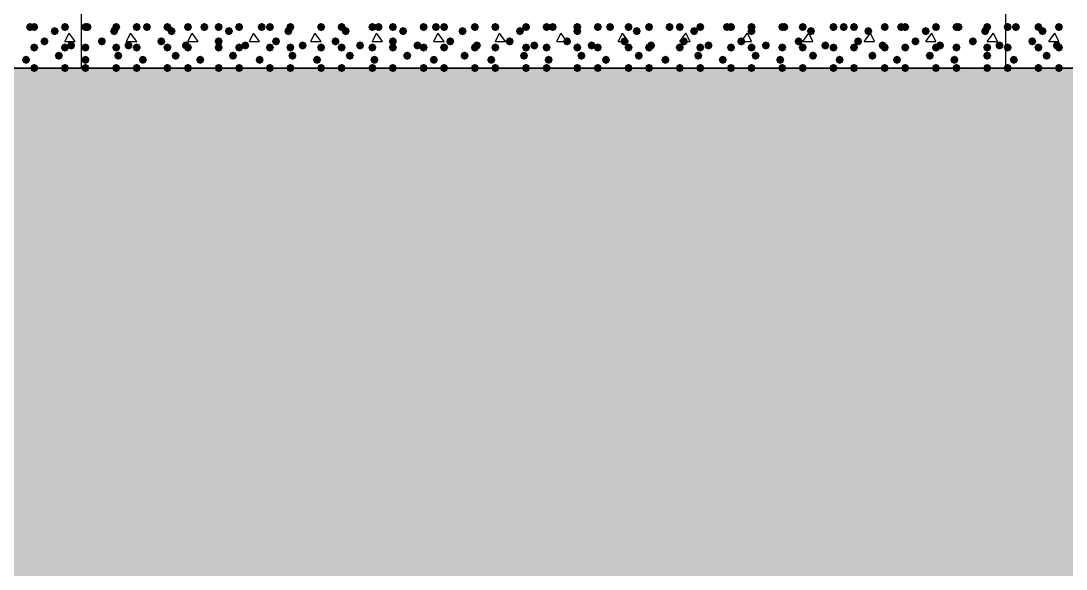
# Model space of a CAD drawing. Header units: millimetres. Extents: x 0 to 420, y 0 to 297.
# Drawn here: x 152.34 to 173.93, y 132.26 to 143.59 of the extents above; entities that cross this region are included whole.
import ezdxf

# ---------------------------------------------------------------- set-up
doc = ezdxf.new("R2010")
doc.units = ezdxf.units.MM
doc.layers.get('0').update_dxf_attribs({"linetype": 'CONTINUOUS'})

msp = doc.modelspace()

# ---------------------------------------------------------------- hatches: boundary and pattern name
at = {"true_color": 0x000007}
for points in [[(152.611667, 143.467667), (152.586796, 143.407871), (152.527, 143.383), (152.467204, 143.407871), (152.442333, 143.467667), (152.467204, 143.527462), (152.527, 143.552333), (152.586796, 143.527463)], [(152.696333, 143.467667), (152.671462, 143.407871), (152.611667, 143.383), (152.551871, 143.407871), (152.527, 143.467667), (152.551871, 143.527462), (152.611667, 143.552333), (152.671462, 143.527463)], [(153.119667, 143.383), (153.094796, 143.323204), (153.035, 143.298333), (152.975204, 143.323204), (152.950333, 143.383), (152.975204, 143.442796), (153.035, 143.467667), (153.094796, 143.442796)], [(153.331333, 143.467667), (153.306462, 143.407871), (153.246667, 143.383), (153.186871, 143.407871), (153.162, 143.467667), (153.186871, 143.527462), (153.246667, 143.552333), (153.306462, 143.527463)], [(172.804667, 143.467667), (172.779796, 143.407871), (172.72, 143.383), (172.660204, 143.407871), (172.635333, 143.467667), (172.660204, 143.527462), (172.72, 143.552333), (172.779796, 143.527463)], [(172.974, 143.467667), (172.949129, 143.407871), (172.889333, 143.383), (172.829538, 143.407871), (172.804667, 143.467667), (172.829537, 143.527462), (172.889333, 143.552333), (172.949129, 143.527463)], [(173.439667, 143.467667), (173.414796, 143.407871), (173.355, 143.383), (173.295204, 143.407871), (173.270333, 143.467667), (173.295204, 143.527462), (173.355, 143.552333), (173.414796, 143.527463)], [(173.524333, 143.383), (173.499462, 143.323204), (173.439667, 143.298333), (173.379871, 143.323204), (173.355, 143.383), (173.379871, 143.442796), (173.439667, 143.467667), (173.499462, 143.442796)], [(173.863, 143.467667), (173.838129, 143.407871), (173.778333, 143.383), (173.718538, 143.407871), (173.693667, 143.467667), (173.718537, 143.527462), (173.778333, 143.552333), (173.838129, 143.527463)], [(152.908, 143.171333), (152.883129, 143.111537), (152.823333, 143.086667), (152.763537, 143.111537), (152.738667, 143.171333), (152.763537, 143.231129), (152.823333, 143.256), (152.883129, 143.231129)], [(153.458333, 143.086667), (153.433462, 143.026871), (153.373667, 143.002), (153.313871, 143.026871), (153.289, 143.086667), (153.313871, 143.146462), (153.373667, 143.171333), (153.433462, 143.146463)], [(173.312667, 143.171333), (173.287796, 143.111537), (173.228, 143.086667), (173.168204, 143.111537), (173.143333, 143.171333), (173.168204, 143.231129), (173.228, 143.256), (173.287796, 143.231129)], [(173.820667, 143.086667), (173.795796, 143.026871), (173.736, 143.002), (173.676204, 143.026871), (173.651333, 143.086667), (173.676204, 143.146462), (173.736, 143.171333), (173.795796, 143.146463)], [(152.696333, 143.044333), (152.671462, 142.984537), (152.611667, 142.959667), (152.551871, 142.984537), (152.527, 143.044333), (152.551871, 143.104129), (152.611667, 143.129), (152.671462, 143.104129)], [(153.204333, 142.875), (153.179463, 142.815204), (153.119667, 142.790333), (153.059871, 142.815204), (153.035, 142.875), (153.059871, 142.934796), (153.119667, 142.959667), (153.179462, 142.934796)], [(153.331333, 143.044333), (153.306462, 142.984537), (153.246667, 142.959667), (153.186871, 142.984537), (153.162, 143.044333), (153.186871, 143.104129), (153.246667, 143.129), (153.306462, 143.104129)], [(172.804667, 143.044333), (172.779796, 142.984537), (172.72, 142.959667), (172.660204, 142.984537), (172.635333, 143.044333), (172.660204, 143.104129), (172.72, 143.129), (172.779796, 143.104129)], [(173.439667, 143.044333), (173.414796, 142.984537), (173.355, 142.959667), (173.295204, 142.984537), (173.270333, 143.044333), (173.295204, 143.104129), (173.355, 143.129), (173.414796, 143.104129)], [(173.609, 142.875), (173.584129, 142.815204), (173.524333, 142.790333), (173.464538, 142.815204), (173.439667, 142.875), (173.464537, 142.934796), (173.524333, 142.959667), (173.584129, 142.934796)], [(173.863, 143.044333), (173.838129, 142.984537), (173.778333, 142.959667), (173.718538, 142.984537), (173.693667, 143.044333), (173.718537, 143.104129), (173.778333, 143.129), (173.838129, 143.104129)], [(152.527, 142.790333), (152.502129, 142.730537), (152.442333, 142.705667), (152.382538, 142.730537), (152.357667, 142.790333), (152.382537, 142.850129), (152.442333, 142.875), (152.502129, 142.850129)], [(172.931667, 142.790333), (172.906796, 142.730537), (172.847, 142.705667), (172.787204, 142.730537), (172.762333, 142.790333), (172.787204, 142.850129), (172.847, 142.875), (172.906796, 142.850129)], [(152.696333, 142.621), (152.671462, 142.561204), (152.611667, 142.536333), (152.551871, 142.561204), (152.527, 142.621), (152.551871, 142.680796), (152.611667, 142.705667), (152.671462, 142.680796)], [(153.331333, 142.621), (153.306462, 142.561204), (153.246667, 142.536333), (153.186871, 142.561204), (153.162, 142.621), (153.186871, 142.680796), (153.246667, 142.705667), (153.306462, 142.680796)], [(172.804667, 142.621), (172.779796, 142.561204), (172.72, 142.536333), (172.660204, 142.561204), (172.635333, 142.621), (172.660204, 142.680796), (172.72, 142.705667), (172.779796, 142.680796)], [(173.439667, 142.621), (173.414796, 142.561204), (173.355, 142.536333), (173.295204, 142.561204), (173.270333, 142.621), (173.295204, 142.680796), (173.355, 142.705667), (173.414796, 142.680796)], [(173.863, 142.621), (173.838129, 142.561204), (173.778333, 142.536333), (173.718538, 142.561204), (173.693667, 142.621), (173.718537, 142.680796), (173.778333, 142.705667), (173.838129, 142.680796)]]:
    msp.add_hatch(color=0, dxfattribs=at).paths.add_polyline_path(points, flags=0)
at = {"true_color": 0x000008}
for points in [[(153.754667, 143.467667), (153.729796, 143.407871), (153.67, 143.383), (153.610204, 143.407871), (153.585333, 143.467667), (153.610204, 143.527462), (153.67, 143.552333), (153.729796, 143.527463)], [(153.797, 143.467667), (153.772129, 143.407871), (153.712333, 143.383), (153.652538, 143.407871), (153.627667, 143.467667), (153.652537, 143.527462), (153.712333, 143.552333), (153.772129, 143.527463)], [(154.347333, 143.383), (154.322462, 143.323204), (154.262667, 143.298333), (154.202871, 143.323204), (154.178, 143.383), (154.202871, 143.442796), (154.262667, 143.467667), (154.322462, 143.442796)], [(154.389667, 143.467667), (154.364796, 143.407871), (154.305, 143.383), (154.245204, 143.407871), (154.220333, 143.467667), (154.245204, 143.527462), (154.305, 143.552333), (154.364796, 143.527463)], [(154.813, 143.467667), (154.788129, 143.407871), (154.728333, 143.383), (154.668538, 143.407871), (154.643667, 143.467667), (154.668537, 143.527462), (154.728333, 143.552333), (154.788129, 143.527463)], [(155.024667, 143.467667), (154.999796, 143.407871), (154.94, 143.383), (154.880204, 143.407871), (154.855333, 143.467667), (154.880204, 143.527462), (154.94, 143.552333), (154.999796, 143.527463)], [(155.448, 143.467667), (155.423129, 143.407871), (155.363333, 143.383), (155.303538, 143.407871), (155.278667, 143.467667), (155.303537, 143.527462), (155.363333, 143.552333), (155.423129, 143.527463)], [(155.532667, 143.383), (155.507796, 143.323204), (155.448, 143.298333), (155.388204, 143.323204), (155.363333, 143.383), (155.388204, 143.442796), (155.448, 143.467667), (155.507796, 143.442796)], [(155.871333, 143.467667), (155.846462, 143.407871), (155.786667, 143.383), (155.726871, 143.407871), (155.702, 143.467667), (155.726871, 143.527462), (155.786667, 143.552333), (155.846462, 143.527463)], [(156.21, 143.467667), (156.185129, 143.407871), (156.125333, 143.383), (156.065538, 143.407871), (156.040667, 143.467667), (156.065537, 143.527462), (156.125333, 143.552333), (156.185129, 143.527463)], [(156.506333, 143.467667), (156.481462, 143.407871), (156.421667, 143.383), (156.361871, 143.407871), (156.337, 143.467667), (156.361871, 143.527462), (156.421667, 143.552333), (156.481462, 143.527463)], [(156.718, 143.383), (156.693129, 143.323204), (156.633333, 143.298333), (156.573537, 143.323204), (156.548667, 143.383), (156.573537, 143.442796), (156.633333, 143.467667), (156.693129, 143.442796)], [(156.929667, 143.467667), (156.904796, 143.407871), (156.845, 143.383), (156.785204, 143.407871), (156.760333, 143.467667), (156.785204, 143.527462), (156.845, 143.552333), (156.904796, 143.527463)], [(157.395333, 143.467667), (157.370463, 143.407871), (157.310667, 143.383), (157.250871, 143.407871), (157.226, 143.467667), (157.250871, 143.527462), (157.310667, 143.552333), (157.370462, 143.527463)], [(157.564667, 143.467667), (157.539796, 143.407871), (157.48, 143.383), (157.420204, 143.407871), (157.395333, 143.467667), (157.420204, 143.527462), (157.48, 143.552333), (157.539796, 143.527463)], [(157.945667, 143.383), (157.920796, 143.323204), (157.861, 143.298333), (157.801204, 143.323204), (157.776333, 143.383), (157.801204, 143.442796), (157.861, 143.467667), (157.920796, 143.442796)], [(157.988, 143.467667), (157.963129, 143.407871), (157.903333, 143.383), (157.843538, 143.407871), (157.818667, 143.467667), (157.843537, 143.527462), (157.903333, 143.552333), (157.963129, 143.527463)], [(158.623, 143.467667), (158.598129, 143.407871), (158.538333, 143.383), (158.478538, 143.407871), (158.453667, 143.467667), (158.478537, 143.527462), (158.538333, 143.552333), (158.598129, 143.527463)], [(158.623, 143.467667), (158.598129, 143.407871), (158.538333, 143.383), (158.478538, 143.407871), (158.453667, 143.467667), (158.478537, 143.527462), (158.538333, 143.552333), (158.598129, 143.527463)], [(159.046333, 143.467667), (159.021462, 143.407871), (158.961667, 143.383), (158.901871, 143.407871), (158.877, 143.467667), (158.901871, 143.527462), (158.961667, 143.552333), (159.021462, 143.527463)], [(159.131, 143.383), (159.106129, 143.323204), (159.046333, 143.298333), (158.986538, 143.323204), (158.961667, 143.383), (158.986537, 143.442796), (159.046333, 143.467667), (159.106129, 143.442796)], [(159.681333, 143.467667), (159.656462, 143.407871), (159.596667, 143.383), (159.536871, 143.407871), (159.512, 143.467667), (159.536871, 143.527462), (159.596667, 143.552333), (159.656462, 143.527463)], [(159.808333, 143.467667), (159.783462, 143.407871), (159.723667, 143.383), (159.663871, 143.407871), (159.639, 143.467667), (159.663871, 143.527462), (159.723667, 143.552333), (159.783462, 143.527463)], [(160.104667, 143.467667), (160.079796, 143.407871), (160.02, 143.383), (159.960204, 143.407871), (159.935333, 143.467667), (159.960204, 143.527462), (160.02, 143.552333), (160.079796, 143.527463)], [(160.316333, 143.383), (160.291462, 143.323204), (160.231667, 143.298333), (160.171871, 143.323204), (160.147, 143.383), (160.171871, 143.442796), (160.231667, 143.467667), (160.291462, 143.442796)], [(160.739667, 143.467667), (160.714796, 143.407871), (160.655, 143.383), (160.595204, 143.407871), (160.570333, 143.467667), (160.595204, 143.527462), (160.655, 143.552333), (160.714796, 143.527463)], [(160.993667, 143.467667), (160.968796, 143.407871), (160.909, 143.383), (160.849204, 143.407871), (160.824333, 143.467667), (160.849204, 143.527462), (160.909, 143.552333), (160.968796, 143.527463)], [(161.163, 143.467667), (161.138129, 143.407871), (161.078333, 143.383), (161.018538, 143.407871), (160.993667, 143.467667), (161.018537, 143.527462), (161.078333, 143.552333), (161.138129, 143.527463)], [(161.544, 143.383), (161.519129, 143.323204), (161.459333, 143.298333), (161.399538, 143.323204), (161.374667, 143.383), (161.399537, 143.442796), (161.459333, 143.467667), (161.519129, 143.442796)], [(161.798, 143.467667), (161.773129, 143.407871), (161.713333, 143.383), (161.653538, 143.407871), (161.628667, 143.467667), (161.653537, 143.527462), (161.713333, 143.552333), (161.773129, 143.527463)], [(162.221333, 143.467667), (162.196463, 143.407871), (162.136667, 143.383), (162.076871, 143.407871), (162.052, 143.467667), (162.076871, 143.527462), (162.136667, 143.552333), (162.196462, 143.527463)], [(162.221333, 143.467667), (162.196463, 143.407871), (162.136667, 143.383), (162.076871, 143.407871), (162.052, 143.467667), (162.076871, 143.527462), (162.136667, 143.552333), (162.196462, 143.527463)], [(162.729333, 143.383), (162.704463, 143.323204), (162.644667, 143.298333), (162.584871, 143.323204), (162.56, 143.383), (162.584871, 143.442796), (162.644667, 143.467667), (162.704462, 143.442796)], [(162.856333, 143.467667), (162.831462, 143.407871), (162.771667, 143.383), (162.711871, 143.407871), (162.687, 143.467667), (162.711871, 143.527462), (162.771667, 143.552333), (162.831462, 143.527463)], [(163.279667, 143.467667), (163.254796, 143.407871), (163.195, 143.383), (163.135204, 143.407871), (163.110333, 143.467667), (163.135204, 143.527462), (163.195, 143.552333), (163.254796, 143.527463)], [(163.406667, 143.467667), (163.381796, 143.407871), (163.322, 143.383), (163.262204, 143.407871), (163.237333, 143.467667), (163.262204, 143.527462), (163.322, 143.552333), (163.381796, 143.527463)], [(163.914667, 143.467667), (163.889796, 143.407871), (163.83, 143.383), (163.770204, 143.407871), (163.745333, 143.467667), (163.770204, 143.527462), (163.83, 143.552333), (163.889796, 143.527463)], [(163.914667, 143.383), (163.889796, 143.323204), (163.83, 143.298333), (163.770204, 143.323204), (163.745333, 143.383), (163.770204, 143.442796), (163.83, 143.467667), (163.889796, 143.442796)], [(164.338, 143.467667), (164.313129, 143.407871), (164.253333, 143.383), (164.193537, 143.407871), (164.168667, 143.467667), (164.193537, 143.527462), (164.253333, 143.552333), (164.313129, 143.527463)], [(164.592, 143.467667), (164.567129, 143.407871), (164.507333, 143.383), (164.447538, 143.407871), (164.422667, 143.467667), (164.447537, 143.527462), (164.507333, 143.552333), (164.567129, 143.527463)], [(164.973, 143.467667), (164.948129, 143.407871), (164.888333, 143.383), (164.828537, 143.407871), (164.803667, 143.467667), (164.828537, 143.527462), (164.888333, 143.552333), (164.948129, 143.527463)], [(165.142333, 143.383), (165.117462, 143.323204), (165.057667, 143.298333), (164.997871, 143.323204), (164.973, 143.383), (164.997871, 143.442796), (165.057667, 143.467667), (165.117462, 143.442796)], [(165.396333, 143.467667), (165.371462, 143.407871), (165.311667, 143.383), (165.251871, 143.407871), (165.227, 143.467667), (165.251871, 143.527462), (165.311667, 143.552333), (165.371462, 143.527463)], [(165.819667, 143.467667), (165.794796, 143.407871), (165.735, 143.383), (165.675204, 143.407871), (165.650333, 143.467667), (165.675204, 143.527462), (165.735, 143.552333), (165.794796, 143.527463)], [(166.031333, 143.467667), (166.006463, 143.407871), (165.946667, 143.383), (165.886871, 143.407871), (165.862, 143.467667), (165.886871, 143.527462), (165.946667, 143.552333), (166.006462, 143.527463)], [(166.327667, 143.383), (166.302796, 143.323204), (166.243, 143.298333), (166.183204, 143.323204), (166.158333, 143.383), (166.183204, 143.442796), (166.243, 143.467667), (166.302796, 143.442796)], [(166.454667, 143.467667), (166.429796, 143.407871), (166.37, 143.383), (166.310204, 143.407871), (166.285333, 143.467667), (166.310204, 143.527462), (166.37, 143.552333), (166.429796, 143.527463)], [(167.005, 143.467667), (166.980129, 143.407871), (166.920333, 143.383), (166.860538, 143.407871), (166.835667, 143.467667), (166.860537, 143.527462), (166.920333, 143.552333), (166.980129, 143.527463)], [(167.089667, 143.467667), (167.064796, 143.407871), (167.005, 143.383), (166.945204, 143.407871), (166.920333, 143.467667), (166.945204, 143.527462), (167.005, 143.552333), (167.064796, 143.527463)], [(167.513, 143.467667), (167.488129, 143.407871), (167.428333, 143.383), (167.368538, 143.407871), (167.343667, 143.467667), (167.368537, 143.527462), (167.428333, 143.552333), (167.488129, 143.527463)], [(167.513, 143.383), (167.488129, 143.323204), (167.428333, 143.298333), (167.368538, 143.323204), (167.343667, 143.383), (167.368537, 143.442796), (167.428333, 143.467667), (167.488129, 143.442796)], [(168.148, 143.467667), (168.123129, 143.407871), (168.063333, 143.383), (168.003537, 143.407871), (167.978667, 143.467667), (168.003537, 143.527462), (168.063333, 143.552333), (168.123129, 143.527463)], [(168.190333, 143.467667), (168.165462, 143.407871), (168.105667, 143.383), (168.045871, 143.407871), (168.021, 143.467667), (168.045871, 143.527462), (168.105667, 143.552333), (168.165462, 143.527463)], [(168.571333, 143.467667), (168.546462, 143.407871), (168.486667, 143.383), (168.426871, 143.407871), (168.402, 143.467667), (168.426871, 143.527462), (168.486667, 143.552333), (168.546462, 143.527463)], [(168.740667, 143.383), (168.715796, 143.323204), (168.656, 143.298333), (168.596204, 143.323204), (168.571333, 143.383), (168.596204, 143.442796), (168.656, 143.467667), (168.715796, 143.442796)], [(169.206333, 143.467667), (169.181462, 143.407871), (169.121667, 143.383), (169.061871, 143.407871), (169.037, 143.467667), (169.061871, 143.527462), (169.121667, 143.552333), (169.181462, 143.527463)], [(169.418, 143.467667), (169.393129, 143.407871), (169.333333, 143.383), (169.273538, 143.407871), (169.248667, 143.467667), (169.273537, 143.527462), (169.333333, 143.552333), (169.393129, 143.527463)], [(169.629667, 143.467667), (169.604796, 143.407871), (169.545, 143.383), (169.485204, 143.407871), (169.460333, 143.467667), (169.485204, 143.527462), (169.545, 143.552333), (169.604796, 143.527463)], [(169.926, 143.383), (169.901129, 143.323204), (169.841333, 143.298333), (169.781538, 143.323204), (169.756667, 143.383), (169.781537, 143.442796), (169.841333, 143.467667), (169.901129, 143.442796)], [(170.264667, 143.467667), (170.239796, 143.407871), (170.18, 143.383), (170.120204, 143.407871), (170.095333, 143.467667), (170.120204, 143.527462), (170.18, 143.552333), (170.239796, 143.527463)], [(170.603333, 143.467667), (170.578463, 143.407871), (170.518667, 143.383), (170.458871, 143.407871), (170.434, 143.467667), (170.458871, 143.527462), (170.518667, 143.552333), (170.578462, 143.527463)], [(170.688, 143.467667), (170.663129, 143.407871), (170.603333, 143.383), (170.543538, 143.407871), (170.518667, 143.467667), (170.543537, 143.527462), (170.603333, 143.552333), (170.663129, 143.527463)], [(171.111333, 143.383), (171.086462, 143.323204), (171.026667, 143.298333), (170.966871, 143.323204), (170.942, 143.383), (170.966871, 143.442796), (171.026667, 143.467667), (171.086462, 143.442796)], [(171.323, 143.467667), (171.298129, 143.407871), (171.238333, 143.383), (171.178538, 143.407871), (171.153667, 143.467667), (171.178537, 143.527462), (171.238333, 143.552333), (171.298129, 143.527463)], [(171.746333, 143.467667), (171.721462, 143.407871), (171.661667, 143.383), (171.601871, 143.407871), (171.577, 143.467667), (171.601871, 143.527462), (171.661667, 143.552333), (171.721462, 143.527463)], [(171.788667, 143.467667), (171.763796, 143.407871), (171.704, 143.383), (171.644204, 143.407871), (171.619333, 143.467667), (171.644204, 143.527462), (171.704, 143.552333), (171.763796, 143.527463)], [(172.339, 143.383), (172.314129, 143.323204), (172.254333, 143.298333), (172.194538, 143.323204), (172.169667, 143.383), (172.194537, 143.442796), (172.254333, 143.467667), (172.314129, 143.442796)], [(172.381333, 143.467667), (172.356462, 143.407871), (172.296667, 143.383), (172.236871, 143.407871), (172.212, 143.467667), (172.236871, 143.527462), (172.296667, 143.552333), (172.356462, 143.527463)], [(154.093333, 143.171333), (154.068463, 143.111537), (154.008667, 143.086667), (153.948871, 143.111537), (153.924, 143.171333), (153.948871, 143.231129), (154.008667, 143.256), (154.068462, 143.231129)], [(154.643667, 143.086667), (154.618796, 143.026871), (154.559, 143.002), (154.499204, 143.026871), (154.474333, 143.086667), (154.499204, 143.146462), (154.559, 143.171333), (154.618796, 143.146463)], [(155.321, 143.171333), (155.296129, 143.111537), (155.236333, 143.086667), (155.176538, 143.111537), (155.151667, 143.171333), (155.176537, 143.231129), (155.236333, 143.256), (155.296129, 143.231129)], [(155.829, 143.086667), (155.804129, 143.026871), (155.744333, 143.002), (155.684538, 143.026871), (155.659667, 143.086667), (155.684537, 143.146462), (155.744333, 143.171333), (155.804129, 143.146463)], [(156.506333, 143.171333), (156.481462, 143.111537), (156.421667, 143.086667), (156.361871, 143.111537), (156.337, 143.171333), (156.361871, 143.231129), (156.421667, 143.256), (156.481462, 143.231129)], [(157.056667, 143.086667), (157.031796, 143.026871), (156.972, 143.002), (156.912204, 143.026871), (156.887333, 143.086667), (156.912204, 143.146462), (156.972, 143.171333), (157.031796, 143.146463)], [(157.691667, 143.171333), (157.666796, 143.111537), (157.607, 143.086667), (157.547204, 143.111537), (157.522333, 143.171333), (157.547204, 143.231129), (157.607, 143.256), (157.666796, 143.231129)], [(158.242, 143.086667), (158.217129, 143.026871), (158.157333, 143.002), (158.097538, 143.026871), (158.072667, 143.086667), (158.097537, 143.146462), (158.157333, 143.171333), (158.217129, 143.146463)], [(158.919333, 143.171333), (158.894463, 143.111537), (158.834667, 143.086667), (158.774871, 143.111537), (158.75, 143.171333), (158.774871, 143.231129), (158.834667, 143.256), (158.894462, 143.231129)], [(159.427333, 143.086667), (159.402462, 143.026871), (159.342667, 143.002), (159.282871, 143.026871), (159.258, 143.086667), (159.282871, 143.146462), (159.342667, 143.171333), (159.402462, 143.146463)], [(160.104667, 143.171333), (160.079796, 143.111537), (160.02, 143.086667), (159.960204, 143.111537), (159.935333, 143.171333), (159.960204, 143.231129), (160.02, 143.256), (160.079796, 143.231129)], [(160.612667, 143.086667), (160.587796, 143.026871), (160.528, 143.002), (160.468204, 143.026871), (160.443333, 143.086667), (160.468204, 143.146462), (160.528, 143.171333), (160.587796, 143.146463)], [(161.29, 143.171333), (161.265129, 143.111537), (161.205333, 143.086667), (161.145538, 143.111537), (161.120667, 143.171333), (161.145537, 143.231129), (161.205333, 143.256), (161.265129, 143.231129)], [(161.840333, 143.086667), (161.815462, 143.026871), (161.755667, 143.002), (161.695871, 143.026871), (161.671, 143.086667), (161.695871, 143.146462), (161.755667, 143.171333), (161.815462, 143.146463)], [(162.517667, 143.171333), (162.492796, 143.111537), (162.433, 143.086667), (162.373204, 143.111537), (162.348333, 143.171333), (162.373204, 143.231129), (162.433, 143.256), (162.492796, 143.231129)], [(163.025667, 143.086667), (163.000796, 143.026871), (162.941, 143.002), (162.881204, 143.026871), (162.856333, 143.086667), (162.881204, 143.146462), (162.941, 143.171333), (163.000796, 143.146463)], [(163.703, 143.171333), (163.678129, 143.111537), (163.618333, 143.086667), (163.558538, 143.111537), (163.533667, 143.171333), (163.558537, 143.231129), (163.618333, 143.256), (163.678129, 143.231129)], [(164.211, 143.086667), (164.186129, 143.026871), (164.126333, 143.002), (164.066538, 143.026871), (164.041667, 143.086667), (164.066537, 143.146462), (164.126333, 143.171333), (164.186129, 143.146463)], [(164.888333, 143.171333), (164.863463, 143.111537), (164.803667, 143.086667), (164.743871, 143.111537), (164.719, 143.171333), (164.743871, 143.231129), (164.803667, 143.256), (164.863462, 143.231129)], [(165.438667, 143.086667), (165.413796, 143.026871), (165.354, 143.002), (165.294204, 143.026871), (165.269333, 143.086667), (165.294204, 143.146462), (165.354, 143.171333), (165.413796, 143.146463)], [(166.116, 143.171333), (166.091129, 143.111537), (166.031333, 143.086667), (165.971538, 143.111537), (165.946667, 143.171333), (165.971537, 143.231129), (166.031333, 143.256), (166.091129, 143.231129)], [(166.624, 143.086667), (166.599129, 143.026871), (166.539333, 143.002), (166.479537, 143.026871), (166.454667, 143.086667), (166.479537, 143.146462), (166.539333, 143.171333), (166.599129, 143.146463)], [(167.301333, 143.171333), (167.276462, 143.111537), (167.216667, 143.086667), (167.156871, 143.111537), (167.132, 143.171333), (167.156871, 143.231129), (167.216667, 143.256), (167.276462, 143.231129)], [(167.809333, 143.086667), (167.784463, 143.026871), (167.724667, 143.002), (167.664871, 143.026871), (167.64, 143.086667), (167.664871, 143.146462), (167.724667, 143.171333), (167.784462, 143.146463)], [(168.486667, 143.171333), (168.461796, 143.111537), (168.402, 143.086667), (168.342204, 143.111537), (168.317333, 143.171333), (168.342204, 143.231129), (168.402, 143.256), (168.461796, 143.231129)], [(169.037, 143.086667), (169.012129, 143.026871), (168.952333, 143.002), (168.892538, 143.026871), (168.867667, 143.086667), (168.892537, 143.146462), (168.952333, 143.171333), (169.012129, 143.146463)], [(169.714333, 143.171333), (169.689462, 143.111537), (169.629667, 143.086667), (169.569871, 143.111537), (169.545, 143.171333), (169.569871, 143.231129), (169.629667, 143.256), (169.689462, 143.231129)], [(170.222333, 143.086667), (170.197462, 143.026871), (170.137667, 143.002), (170.077871, 143.026871), (170.053, 143.086667), (170.077871, 143.146462), (170.137667, 143.171333), (170.197462, 143.146463)], [(170.899667, 143.171333), (170.874796, 143.111537), (170.815, 143.086667), (170.755204, 143.111537), (170.730333, 143.171333), (170.755204, 143.231129), (170.815, 143.256), (170.874796, 143.231129)], [(171.407667, 143.086667), (171.382796, 143.026871), (171.323, 143.002), (171.263204, 143.026871), (171.238333, 143.086667), (171.263204, 143.146462), (171.323, 143.171333), (171.382796, 143.146463)], [(172.085, 143.171333), (172.060129, 143.111537), (172.000333, 143.086667), (171.940538, 143.111537), (171.915667, 143.171333), (171.940537, 143.231129), (172.000333, 143.256), (172.060129, 143.231129)], [(172.635333, 143.086667), (172.610462, 143.026871), (172.550667, 143.002), (172.490871, 143.026871), (172.466, 143.086667), (172.490871, 143.146462), (172.550667, 143.171333), (172.610462, 143.146463)], [(153.754667, 143.044333), (153.729796, 142.984537), (153.67, 142.959667), (153.610204, 142.984537), (153.585333, 143.044333), (153.610204, 143.104129), (153.67, 143.129), (153.729796, 143.104129)], [(154.389667, 143.044333), (154.364796, 142.984537), (154.305, 142.959667), (154.245204, 142.984537), (154.220333, 143.044333), (154.245204, 143.104129), (154.305, 143.129), (154.364796, 143.104129)], [(154.432, 142.875), (154.407129, 142.815204), (154.347333, 142.790333), (154.287538, 142.815204), (154.262667, 142.875), (154.287537, 142.934796), (154.347333, 142.959667), (154.407129, 142.934796)], [(154.813, 143.044333), (154.788129, 142.984537), (154.728333, 142.959667), (154.668538, 142.984537), (154.643667, 143.044333), (154.668537, 143.104129), (154.728333, 143.129), (154.788129, 143.104129)], [(155.448, 143.044333), (155.423129, 142.984537), (155.363333, 142.959667), (155.303538, 142.984537), (155.278667, 143.044333), (155.303537, 143.104129), (155.363333, 143.129), (155.423129, 143.104129)], [(155.617333, 142.875), (155.592462, 142.815204), (155.532667, 142.790333), (155.472871, 142.815204), (155.448, 142.875), (155.472871, 142.934796), (155.532667, 142.959667), (155.592462, 142.934796)], [(155.871333, 143.044333), (155.846462, 142.984537), (155.786667, 142.959667), (155.726871, 142.984537), (155.702, 143.044333), (155.726871, 143.104129), (155.786667, 143.129), (155.846462, 143.104129)], [(156.506333, 143.044333), (156.481462, 142.984537), (156.421667, 142.959667), (156.361871, 142.984537), (156.337, 143.044333), (156.361871, 143.104129), (156.421667, 143.129), (156.481462, 143.104129)], [(156.802667, 142.875), (156.777796, 142.815204), (156.718, 142.790333), (156.658204, 142.815204), (156.633333, 142.875), (156.658204, 142.934796), (156.718, 142.959667), (156.777796, 142.934796)], [(156.929667, 143.044333), (156.904796, 142.984537), (156.845, 142.959667), (156.785204, 142.984537), (156.760333, 143.044333), (156.785204, 143.104129), (156.845, 143.129), (156.904796, 143.104129)], [(157.564667, 143.044333), (157.539796, 142.984537), (157.48, 142.959667), (157.420204, 142.984537), (157.395333, 143.044333), (157.420204, 143.104129), (157.48, 143.129), (157.539796, 143.104129)], [(157.988, 143.044333), (157.963129, 142.984537), (157.903333, 142.959667), (157.843538, 142.984537), (157.818667, 143.044333), (157.843537, 143.104129), (157.903333, 143.129), (157.963129, 143.104129)], [(158.030333, 142.875), (158.005463, 142.815204), (157.945667, 142.790333), (157.885871, 142.815204), (157.861, 142.875), (157.885871, 142.934796), (157.945667, 142.959667), (158.005462, 142.934796)], [(158.623, 143.044333), (158.598129, 142.984537), (158.538333, 142.959667), (158.478538, 142.984537), (158.453667, 143.044333), (158.478537, 143.104129), (158.538333, 143.129), (158.598129, 143.104129)], [(159.046333, 143.044333), (159.021462, 142.984537), (158.961667, 142.959667), (158.901871, 142.984537), (158.877, 143.044333), (158.901871, 143.104129), (158.961667, 143.129), (159.021462, 143.104129)], [(159.215667, 142.875), (159.190796, 142.815204), (159.131, 142.790333), (159.071204, 142.815204), (159.046333, 142.875), (159.071204, 142.934796), (159.131, 142.959667), (159.190796, 142.934796)], [(159.681333, 143.044333), (159.656462, 142.984537), (159.596667, 142.959667), (159.536871, 142.984537), (159.512, 143.044333), (159.536871, 143.104129), (159.596667, 143.129), (159.656462, 143.104129)], [(160.104667, 143.044333), (160.079796, 142.984537), (160.02, 142.959667), (159.960204, 142.984537), (159.935333, 143.044333), (159.960204, 143.104129), (160.02, 143.129), (160.079796, 143.104129)], [(160.401, 142.875), (160.376129, 142.815204), (160.316333, 142.790333), (160.256538, 142.815204), (160.231667, 142.875), (160.256537, 142.934796), (160.316333, 142.959667), (160.376129, 142.934796)], [(160.739667, 143.044333), (160.714796, 142.984537), (160.655, 142.959667), (160.595204, 142.984537), (160.570333, 143.044333), (160.595204, 143.104129), (160.655, 143.129), (160.714796, 143.104129)], [(161.163, 143.044333), (161.138129, 142.984537), (161.078333, 142.959667), (161.018538, 142.984537), (160.993667, 143.044333), (161.018537, 143.104129), (161.078333, 143.129), (161.138129, 143.104129)], [(161.586333, 142.875), (161.561462, 142.815204), (161.501667, 142.790333), (161.441871, 142.815204), (161.417, 142.875), (161.441871, 142.934796), (161.501667, 142.959667), (161.561462, 142.934796)], [(161.798, 143.044333), (161.773129, 142.984537), (161.713333, 142.959667), (161.653538, 142.984537), (161.628667, 143.044333), (161.653537, 143.104129), (161.713333, 143.129), (161.773129, 143.104129)], [(162.221333, 143.044333), (162.196463, 142.984537), (162.136667, 142.959667), (162.076871, 142.984537), (162.052, 143.044333), (162.076871, 143.104129), (162.136667, 143.129), (162.196462, 143.104129)], [(162.814, 142.875), (162.789129, 142.815204), (162.729333, 142.790333), (162.669537, 142.815204), (162.644667, 142.875), (162.669537, 142.934796), (162.729333, 142.959667), (162.789129, 142.934796)], [(162.856333, 143.044333), (162.831462, 142.984537), (162.771667, 142.959667), (162.711871, 142.984537), (162.687, 143.044333), (162.711871, 143.104129), (162.771667, 143.129), (162.831462, 143.104129)], [(163.279667, 143.044333), (163.254796, 142.984537), (163.195, 142.959667), (163.135204, 142.984537), (163.110333, 143.044333), (163.135204, 143.104129), (163.195, 143.129), (163.254796, 143.104129)], [(163.914667, 143.044333), (163.889796, 142.984537), (163.83, 142.959667), (163.770204, 142.984537), (163.745333, 143.044333), (163.770204, 143.104129), (163.83, 143.129), (163.889796, 143.104129)], [(163.999333, 142.875), (163.974463, 142.815204), (163.914667, 142.790333), (163.854871, 142.815204), (163.83, 142.875), (163.854871, 142.934796), (163.914667, 142.959667), (163.974462, 142.934796)], [(164.338, 143.044333), (164.313129, 142.984537), (164.253333, 142.959667), (164.193537, 142.984537), (164.168667, 143.044333), (164.193537, 143.104129), (164.253333, 143.129), (164.313129, 143.104129)], [(164.973, 143.044333), (164.948129, 142.984537), (164.888333, 142.959667), (164.828537, 142.984537), (164.803667, 143.044333), (164.828537, 143.104129), (164.888333, 143.129), (164.948129, 143.104129)], [(165.184667, 142.875), (165.159796, 142.815204), (165.1, 142.790333), (165.040204, 142.815204), (165.015333, 142.875), (165.040204, 142.934796), (165.1, 142.959667), (165.159796, 142.934796)], [(165.396333, 143.044333), (165.371462, 142.984537), (165.311667, 142.959667), (165.251871, 142.984537), (165.227, 143.044333), (165.251871, 143.104129), (165.311667, 143.129), (165.371462, 143.104129)], [(166.031333, 143.044333), (166.006463, 142.984537), (165.946667, 142.959667), (165.886871, 142.984537), (165.862, 143.044333), (165.886871, 143.104129), (165.946667, 143.129), (166.006462, 143.104129)], [(166.412333, 142.875), (166.387462, 142.815204), (166.327667, 142.790333), (166.267871, 142.815204), (166.243, 142.875), (166.267871, 142.934796), (166.327667, 142.959667), (166.387462, 142.934796)], [(166.454667, 143.044333), (166.429796, 142.984537), (166.37, 142.959667), (166.310204, 142.984537), (166.285333, 143.044333), (166.310204, 143.104129), (166.37, 143.129), (166.429796, 143.104129)], [(167.089667, 143.044333), (167.064796, 142.984537), (167.005, 142.959667), (166.945204, 142.984537), (166.920333, 143.044333), (166.945204, 143.104129), (167.005, 143.129), (167.064796, 143.104129)], [(167.513, 143.044333), (167.488129, 142.984537), (167.428333, 142.959667), (167.368538, 142.984537), (167.343667, 143.044333), (167.368537, 143.104129), (167.428333, 143.129), (167.488129, 143.104129)], [(167.597667, 142.875), (167.572796, 142.815204), (167.513, 142.790333), (167.453204, 142.815204), (167.428333, 142.875), (167.453204, 142.934796), (167.513, 142.959667), (167.572796, 142.934796)], [(168.148, 143.044333), (168.123129, 142.984537), (168.063333, 142.959667), (168.003537, 142.984537), (167.978667, 143.044333), (168.003537, 143.104129), (168.063333, 143.129), (168.123129, 143.104129)], [(168.571333, 143.044333), (168.546462, 142.984537), (168.486667, 142.959667), (168.426871, 142.984537), (168.402, 143.044333), (168.426871, 143.104129), (168.486667, 143.129), (168.546462, 143.104129)], [(168.783, 142.875), (168.758129, 142.815204), (168.698333, 142.790333), (168.638537, 142.815204), (168.613667, 142.875), (168.638537, 142.934796), (168.698333, 142.959667), (168.758129, 142.934796)], [(169.206333, 143.044333), (169.181462, 142.984537), (169.121667, 142.959667), (169.061871, 142.984537), (169.037, 143.044333), (169.061871, 143.104129), (169.121667, 143.129), (169.181462, 143.104129)], [(169.629667, 143.044333), (169.604796, 142.984537), (169.545, 142.959667), (169.485204, 142.984537), (169.460333, 143.044333), (169.485204, 143.104129), (169.545, 143.129), (169.604796, 143.104129)], [(170.010667, 142.875), (169.985796, 142.815204), (169.926, 142.790333), (169.866204, 142.815204), (169.841333, 142.875), (169.866204, 142.934796), (169.926, 142.959667), (169.985796, 142.934796)], [(170.264667, 143.044333), (170.239796, 142.984537), (170.18, 142.959667), (170.120204, 142.984537), (170.095333, 143.044333), (170.120204, 143.104129), (170.18, 143.129), (170.239796, 143.104129)], [(170.688, 143.044333), (170.663129, 142.984537), (170.603333, 142.959667), (170.543538, 142.984537), (170.518667, 143.044333), (170.543537, 143.104129), (170.603333, 143.129), (170.663129, 143.104129)], [(171.196, 142.875), (171.171129, 142.815204), (171.111333, 142.790333), (171.051538, 142.815204), (171.026667, 142.875), (171.051537, 142.934796), (171.111333, 142.959667), (171.171129, 142.934796)], [(171.323, 143.044333), (171.298129, 142.984537), (171.238333, 142.959667), (171.178538, 142.984537), (171.153667, 143.044333), (171.178537, 143.104129), (171.238333, 143.129), (171.298129, 143.104129)], [(171.746333, 143.044333), (171.721462, 142.984537), (171.661667, 142.959667), (171.601871, 142.984537), (171.577, 143.044333), (171.601871, 143.104129), (171.661667, 143.129), (171.721462, 143.104129)], [(172.381333, 143.044333), (172.356462, 142.984537), (172.296667, 142.959667), (172.236871, 142.984537), (172.212, 143.044333), (172.236871, 143.104129), (172.296667, 143.129), (172.356462, 143.104129)], [(172.381333, 142.875), (172.356462, 142.815204), (172.296667, 142.790333), (172.236871, 142.815204), (172.212, 142.875), (172.236871, 142.934796), (172.296667, 142.959667), (172.356462, 142.934796)], [(153.754667, 142.790333), (153.729796, 142.730537), (153.67, 142.705667), (153.610204, 142.730537), (153.585333, 142.790333), (153.610204, 142.850129), (153.67, 142.875), (153.729796, 142.850129)], [(154.94, 142.790333), (154.915129, 142.730537), (154.855333, 142.705667), (154.795538, 142.730537), (154.770667, 142.790333), (154.795537, 142.850129), (154.855333, 142.875), (154.915129, 142.850129)], [(156.125333, 142.790333), (156.100462, 142.730537), (156.040667, 142.705667), (155.980871, 142.730537), (155.956, 142.790333), (155.980871, 142.850129), (156.040667, 142.875), (156.100462, 142.850129)], [(157.353, 142.790333), (157.328129, 142.730537), (157.268333, 142.705667), (157.208538, 142.730537), (157.183667, 142.790333), (157.208537, 142.850129), (157.268333, 142.875), (157.328129, 142.850129)], [(158.538333, 142.790333), (158.513463, 142.730537), (158.453667, 142.705667), (158.393871, 142.730537), (158.369, 142.790333), (158.393871, 142.850129), (158.453667, 142.875), (158.513462, 142.850129)], [(159.723667, 142.790333), (159.698796, 142.730537), (159.639, 142.705667), (159.579204, 142.730537), (159.554333, 142.790333), (159.579204, 142.850129), (159.639, 142.875), (159.698796, 142.850129)], [(160.951333, 142.790333), (160.926462, 142.730537), (160.866667, 142.705667), (160.806871, 142.730537), (160.782, 142.790333), (160.806871, 142.850129), (160.866667, 142.875), (160.926462, 142.850129)], [(162.136667, 142.790333), (162.111796, 142.730537), (162.052, 142.705667), (161.992204, 142.730537), (161.967333, 142.790333), (161.992204, 142.850129), (162.052, 142.875), (162.111796, 142.850129)], [(163.322, 142.790333), (163.297129, 142.730537), (163.237333, 142.705667), (163.177538, 142.730537), (163.152667, 142.790333), (163.177537, 142.850129), (163.237333, 142.875), (163.297129, 142.850129)], [(164.507333, 142.790333), (164.482463, 142.730537), (164.422667, 142.705667), (164.362871, 142.730537), (164.338, 142.790333), (164.362871, 142.850129), (164.422667, 142.875), (164.482462, 142.850129)], [(165.735, 142.790333), (165.710129, 142.730537), (165.650333, 142.705667), (165.590538, 142.730537), (165.565667, 142.790333), (165.590537, 142.850129), (165.650333, 142.875), (165.710129, 142.850129)], [(166.920333, 142.790333), (166.895462, 142.730537), (166.835667, 142.705667), (166.775871, 142.730537), (166.751, 142.790333), (166.775871, 142.850129), (166.835667, 142.875), (166.895462, 142.850129)], [(168.105667, 142.790333), (168.080796, 142.730537), (168.021, 142.705667), (167.961204, 142.730537), (167.936333, 142.790333), (167.961204, 142.850129), (168.021, 142.875), (168.080796, 142.850129)], [(169.333333, 142.790333), (169.308462, 142.730537), (169.248667, 142.705667), (169.188871, 142.730537), (169.164, 142.790333), (169.188871, 142.850129), (169.248667, 142.875), (169.308462, 142.850129)], [(170.518667, 142.790333), (170.493796, 142.730537), (170.434, 142.705667), (170.374204, 142.730537), (170.349333, 142.790333), (170.374204, 142.850129), (170.434, 142.875), (170.493796, 142.850129)], [(171.704, 142.790333), (171.679129, 142.730537), (171.619333, 142.705667), (171.559538, 142.730537), (171.534667, 142.790333), (171.559537, 142.850129), (171.619333, 142.875), (171.679129, 142.850129)], [(153.754667, 142.621), (153.729796, 142.561204), (153.67, 142.536333), (153.610204, 142.561204), (153.585333, 142.621), (153.610204, 142.680796), (153.67, 142.705667), (153.729796, 142.680796)], [(154.389667, 142.621), (154.364796, 142.561204), (154.305, 142.536333), (154.245204, 142.561204), (154.220333, 142.621), (154.245204, 142.680796), (154.305, 142.705667), (154.364796, 142.680796)], [(154.813, 142.621), (154.788129, 142.561204), (154.728333, 142.536333), (154.668538, 142.561204), (154.643667, 142.621), (154.668537, 142.680796), (154.728333, 142.705667), (154.788129, 142.680796)], [(155.448, 142.621), (155.423129, 142.561204), (155.363333, 142.536333), (155.303538, 142.561204), (155.278667, 142.621), (155.303537, 142.680796), (155.363333, 142.705667), (155.423129, 142.680796)], [(155.871333, 142.621), (155.846462, 142.561204), (155.786667, 142.536333), (155.726871, 142.561204), (155.702, 142.621), (155.726871, 142.680796), (155.786667, 142.705667), (155.846462, 142.680796)], [(156.506333, 142.621), (156.481462, 142.561204), (156.421667, 142.536333), (156.361871, 142.561204), (156.337, 142.621), (156.361871, 142.680796), (156.421667, 142.705667), (156.481462, 142.680796)], [(156.929667, 142.621), (156.904796, 142.561204), (156.845, 142.536333), (156.785204, 142.561204), (156.760333, 142.621), (156.785204, 142.680796), (156.845, 142.705667), (156.904796, 142.680796)], [(157.564667, 142.621), (157.539796, 142.561204), (157.48, 142.536333), (157.420204, 142.561204), (157.395333, 142.621), (157.420204, 142.680796), (157.48, 142.705667), (157.539796, 142.680796)], [(157.988, 142.621), (157.963129, 142.561204), (157.903333, 142.536333), (157.843538, 142.561204), (157.818667, 142.621), (157.843537, 142.680796), (157.903333, 142.705667), (157.963129, 142.680796)], [(158.623, 142.621), (158.598129, 142.561204), (158.538333, 142.536333), (158.478538, 142.561204), (158.453667, 142.621), (158.478537, 142.680796), (158.538333, 142.705667), (158.598129, 142.680796)], [(159.046333, 142.621), (159.021462, 142.561204), (158.961667, 142.536333), (158.901871, 142.561204), (158.877, 142.621), (158.901871, 142.680796), (158.961667, 142.705667), (159.021462, 142.680796)], [(159.681333, 142.621), (159.656462, 142.561204), (159.596667, 142.536333), (159.536871, 142.561204), (159.512, 142.621), (159.536871, 142.680796), (159.596667, 142.705667), (159.656462, 142.680796)], [(160.104667, 142.621), (160.079796, 142.561204), (160.02, 142.536333), (159.960204, 142.561204), (159.935333, 142.621), (159.960204, 142.680796), (160.02, 142.705667), (160.079796, 142.680796)], [(160.739667, 142.621), (160.714796, 142.561204), (160.655, 142.536333), (160.595204, 142.561204), (160.570333, 142.621), (160.595204, 142.680796), (160.655, 142.705667), (160.714796, 142.680796)], [(161.163, 142.621), (161.138129, 142.561204), (161.078333, 142.536333), (161.018538, 142.561204), (160.993667, 142.621), (161.018537, 142.680796), (161.078333, 142.705667), (161.138129, 142.680796)], [(161.798, 142.621), (161.773129, 142.561204), (161.713333, 142.536333), (161.653538, 142.561204), (161.628667, 142.621), (161.653537, 142.680796), (161.713333, 142.705667), (161.773129, 142.680796)], [(162.221333, 142.621), (162.196463, 142.561204), (162.136667, 142.536333), (162.076871, 142.561204), (162.052, 142.621), (162.076871, 142.680796), (162.136667, 142.705667), (162.196462, 142.680796)], [(162.856333, 142.621), (162.831462, 142.561204), (162.771667, 142.536333), (162.711871, 142.561204), (162.687, 142.621), (162.711871, 142.680796), (162.771667, 142.705667), (162.831462, 142.680796)], [(163.279667, 142.621), (163.254796, 142.561204), (163.195, 142.536333), (163.135204, 142.561204), (163.110333, 142.621), (163.135204, 142.680796), (163.195, 142.705667), (163.254796, 142.680796)], [(163.914667, 142.621), (163.889796, 142.561204), (163.83, 142.536333), (163.770204, 142.561204), (163.745333, 142.621), (163.770204, 142.680796), (163.83, 142.705667), (163.889796, 142.680796)], [(164.338, 142.621), (164.313129, 142.561204), (164.253333, 142.536333), (164.193537, 142.561204), (164.168667, 142.621), (164.193537, 142.680796), (164.253333, 142.705667), (164.313129, 142.680796)], [(164.973, 142.621), (164.948129, 142.561204), (164.888333, 142.536333), (164.828537, 142.561204), (164.803667, 142.621), (164.828537, 142.680796), (164.888333, 142.705667), (164.948129, 142.680796)], [(165.396333, 142.621), (165.371462, 142.561204), (165.311667, 142.536333), (165.251871, 142.561204), (165.227, 142.621), (165.251871, 142.680796), (165.311667, 142.705667), (165.371462, 142.680796)], [(166.031333, 142.621), (166.006463, 142.561204), (165.946667, 142.536333), (165.886871, 142.561204), (165.862, 142.621), (165.886871, 142.680796), (165.946667, 142.705667), (166.006462, 142.680796)], [(166.454667, 142.621), (166.429796, 142.561204), (166.37, 142.536333), (166.310204, 142.561204), (166.285333, 142.621), (166.310204, 142.680796), (166.37, 142.705667), (166.429796, 142.680796)], [(167.089667, 142.621), (167.064796, 142.561204), (167.005, 142.536333), (166.945204, 142.561204), (166.920333, 142.621), (166.945204, 142.680796), (167.005, 142.705667), (167.064796, 142.680796)], [(167.513, 142.621), (167.488129, 142.561204), (167.428333, 142.536333), (167.368538, 142.561204), (167.343667, 142.621), (167.368537, 142.680796), (167.428333, 142.705667), (167.488129, 142.680796)], [(168.148, 142.621), (168.123129, 142.561204), (168.063333, 142.536333), (168.003537, 142.561204), (167.978667, 142.621), (168.003537, 142.680796), (168.063333, 142.705667), (168.123129, 142.680796)], [(168.571333, 142.621), (168.546462, 142.561204), (168.486667, 142.536333), (168.426871, 142.561204), (168.402, 142.621), (168.426871, 142.680796), (168.486667, 142.705667), (168.546462, 142.680796)], [(169.206333, 142.621), (169.181462, 142.561204), (169.121667, 142.536333), (169.061871, 142.561204), (169.037, 142.621), (169.061871, 142.680796), (169.121667, 142.705667), (169.181462, 142.680796)], [(169.629667, 142.621), (169.604796, 142.561204), (169.545, 142.536333), (169.485204, 142.561204), (169.460333, 142.621), (169.485204, 142.680796), (169.545, 142.705667), (169.604796, 142.680796)], [(170.264667, 142.621), (170.239796, 142.561204), (170.18, 142.536333), (170.120204, 142.561204), (170.095333, 142.621), (170.120204, 142.680796), (170.18, 142.705667), (170.239796, 142.680796)], [(170.688, 142.621), (170.663129, 142.561204), (170.603333, 142.536333), (170.543538, 142.561204), (170.518667, 142.621), (170.543537, 142.680796), (170.603333, 142.705667), (170.663129, 142.680796)], [(171.323, 142.621), (171.298129, 142.561204), (171.238333, 142.536333), (171.178538, 142.561204), (171.153667, 142.621), (171.178537, 142.680796), (171.238333, 142.705667), (171.298129, 142.680796)], [(171.746333, 142.621), (171.721462, 142.561204), (171.661667, 142.536333), (171.601871, 142.561204), (171.577, 142.621), (171.601871, 142.680796), (171.661667, 142.705667), (171.721462, 142.680796)], [(172.381333, 142.621), (172.356462, 142.561204), (172.296667, 142.536333), (172.236871, 142.561204), (172.212, 142.621), (172.236871, 142.680796), (172.296667, 142.705667), (172.356462, 142.680796)]]:
    msp.add_hatch(color=0, dxfattribs=at).paths.add_polyline_path(points, flags=0)
h = msp.add_hatch(color=0, dxfattribs=at)
h.paths.add_polyline_path([(193.844333, 142.621), (32.469667, 142.621), (193.844333, 123.571)], flags=0)
h.paths.add_polyline_path([(32.469667, 142.621), (193.844333, 123.571), (32.469667, 123.571)], flags=0)

# ---------------------------------------------------------------- linework, layer by layer
at = {"color": 0, "true_color": 0x000007}
for points in [[(31.369, 142.621), (31.369, 165.946667), (379.603, 165.946667), (379.603, 142.621), (217.17, 142.621), (217.17, 121.454333), (193.844333, 121.454333), (193.844333, 142.621)], [(31.369, 142.621), (31.369, 165.946667), (379.603, 165.946667), (379.603, 142.621), (217.17, 142.621), (217.17, 121.454333), (193.844333, 121.454333), (193.844333, 142.621)], [(151.468667, 144.737667), (151.468667, 142.621), (153.585333, 142.621), (153.585333, 144.737667)], [(172.677667, 144.737667), (172.677667, 142.621), (174.794333, 142.621), (174.794333, 144.737667)]]:
    msp.add_lwpolyline(points, close=True, dxfattribs=at)
for points in [[(153.246667, 143.171333), (153.331333, 143.340667)], [(153.246667, 143.171333), (153.458333, 143.171333)], [(153.458333, 143.171333), (153.331333, 143.340667)], [(173.566667, 143.171333), (173.693667, 143.340667)], [(173.566667, 143.171333), (173.778333, 143.171333)], [(173.778333, 143.171333), (173.693667, 143.340667)], [(153.585333, 142.621), (172.677667, 142.621)]]:
    msp.add_lwpolyline(points, dxfattribs=at)
at = {"color": 0, "true_color": 0x000008}
for points in [[(154.516667, 143.171333), (154.601333, 143.340667)], [(154.516667, 143.171333), (154.728333, 143.171333)], [(154.728333, 143.171333), (154.601333, 143.340667)], [(155.786667, 143.171333), (155.871333, 143.340667)], [(155.786667, 143.171333), (155.998333, 143.171333)], [(155.998333, 143.171333), (155.871333, 143.340667)], [(157.056667, 143.171333), (157.141333, 143.340667)], [(157.056667, 143.171333), (157.268333, 143.171333)], [(157.268333, 143.171333), (157.141333, 143.340667)], [(158.326667, 143.171333), (158.411333, 143.340667)], [(158.326667, 143.171333), (158.538333, 143.171333)], [(158.538333, 143.171333), (158.411333, 143.340667)], [(159.596667, 143.171333), (159.681333, 143.340667)], [(159.596667, 143.171333), (159.808333, 143.171333)], [(159.808333, 143.171333), (159.681333, 143.340667)], [(160.866667, 143.171333), (160.951333, 143.340667)], [(160.866667, 143.171333), (161.078333, 143.171333)], [(161.078333, 143.171333), (160.951333, 143.340667)], [(162.136667, 143.171333), (162.221333, 143.340667)], [(162.136667, 143.171333), (162.348333, 143.171333)], [(162.348333, 143.171333), (162.221333, 143.340667)], [(163.406667, 143.171333), (163.491333, 143.340667)], [(163.406667, 143.171333), (163.618333, 143.171333)], [(163.618333, 143.171333), (163.491333, 143.340667)], [(164.676667, 143.171333), (164.761333, 143.340667)], [(164.676667, 143.171333), (164.888333, 143.171333)], [(164.888333, 143.171333), (164.761333, 143.340667)], [(165.946667, 143.171333), (166.073667, 143.340667)], [(165.946667, 143.171333), (166.158333, 143.171333)], [(166.158333, 143.171333), (166.073667, 143.340667)], [(167.216667, 143.171333), (167.343667, 143.340667)], [(167.216667, 143.171333), (167.428333, 143.171333)], [(167.428333, 143.171333), (167.343667, 143.340667)], [(168.486667, 143.171333), (168.613667, 143.340667)], [(168.486667, 143.171333), (168.698333, 143.171333)], [(168.698333, 143.171333), (168.613667, 143.340667)], [(169.756667, 143.171333), (169.883667, 143.340667)], [(169.756667, 143.171333), (169.968333, 143.171333)], [(169.968333, 143.171333), (169.883667, 143.340667)], [(171.026667, 143.171333), (171.153667, 143.340667)], [(171.026667, 143.171333), (171.238333, 143.171333)], [(171.238333, 143.171333), (171.153667, 143.340667)], [(172.296667, 143.171333), (172.423667, 143.340667)], [(172.296667, 143.171333), (172.508333, 143.171333)], [(172.508333, 143.171333), (172.423667, 143.340667)]]:
    msp.add_lwpolyline(points, dxfattribs=at)
msp.add_lwpolyline([(193.844333, 142.621), (32.469667, 142.621), (193.844333, 123.571)], close=True, dxfattribs=at)

doc.saveas('drawing.dxf')
